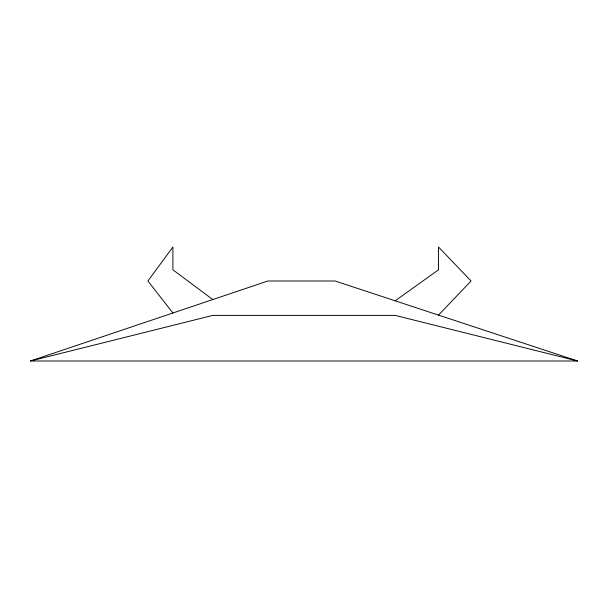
<?xml version="1.0" encoding="UTF-8"?>
<svg xmlns="http://www.w3.org/2000/svg" width="608" height="608" viewBox="0 0 608 608"><rect width="100%" height="100%" fill="white"/><g stroke="black" fill="none" stroke-linecap="round" stroke-linejoin="round"><path stroke-width="0.91" d="M438.505 315.111L471.063 280.995L438.505 247L438.505 269.8L395.2 300.823M30.4 361L267.908 280.995L335.092 280.995L577.6 361L30.4 361L212.8 315.4L395.2 315.4L577.6 361M212.8 299.562L172.9 269.8L172.9 247L147.911 280.995L172.9 312.998"/></g></svg>
